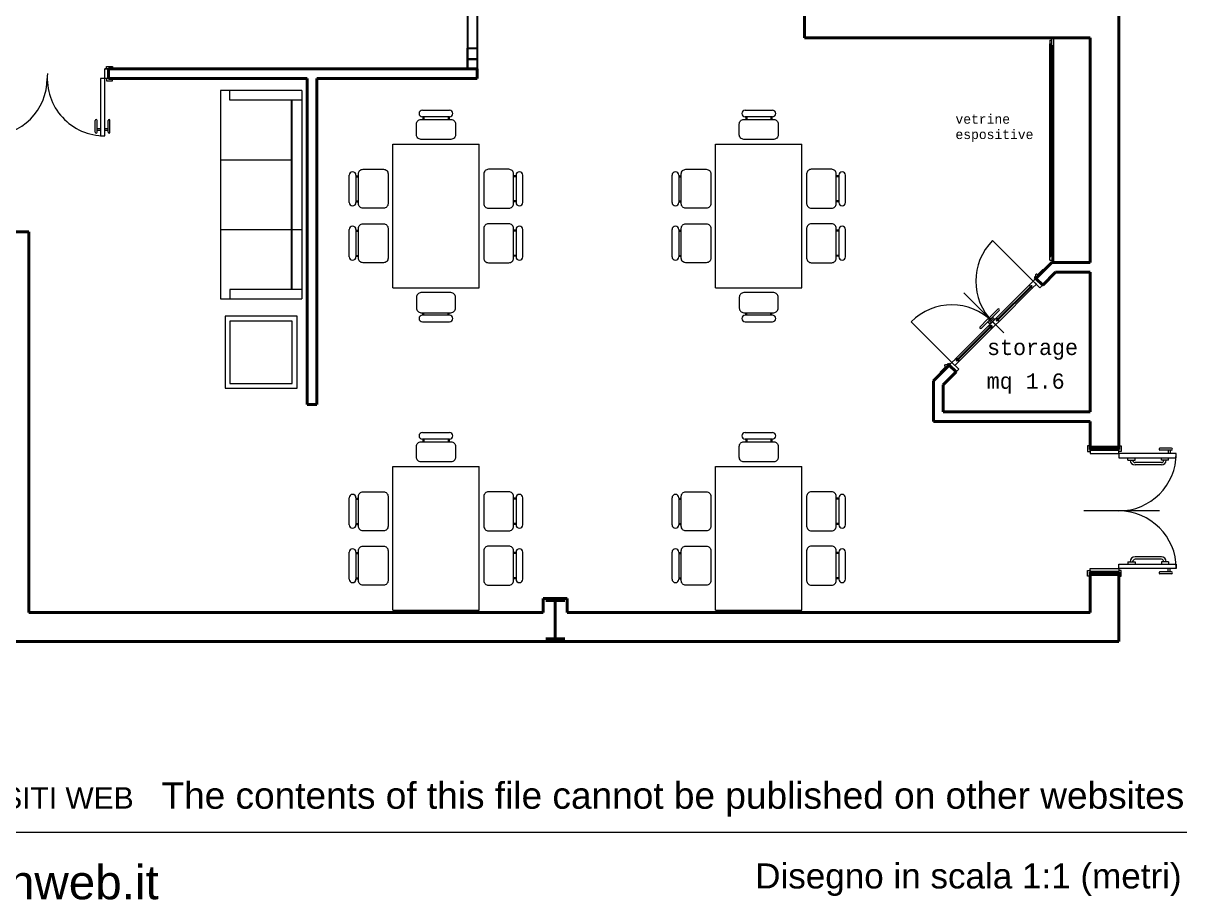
# Model space of a CAD drawing. Header units: millimetres. Extents: x 321.9 to 346.7, y 165.5 to 190.4.
# Drawn here: x 334.54 to 346.68, y 166.24 to 175.39 of the extents above; entities that cross this region are included whole.
import ezdxf

# ---------------------------------------------------------------- set-up
doc = ezdxf.new("R2010")
doc.units = ezdxf.units.MM
doc.linetypes.add('DASHED2', pattern=[9.525, 6.35, -3.175])
for name, color, linetype, lineweight in [('ARREDI attrezzature - furniture', 175, 'Continuous', 9), ('MURATURA sezioni - section wall', 7, 'Continuous', 40), ('PORTE finestre - doors windows', 252, 'Continuous', 5), ('PROIEZIONI finissime - fine lines', 251, 'Continuous', 9), ('SEZIONI medie - small section', 2, 'Continuous', 25), ('www.archweb.it - All rights reserved', 2, 'Continuous', 5)]:
    doc.layers.add(name, color=color, linetype=linetype, lineweight=lineweight)
doc.layers.add('SCRITTE - txt', color=252, linetype='Continuous')
doc.layers.add('VETRATE sezioni - windows sections', color=171, linetype='Continuous', true_color=0x4d79ff)
doc.styles.add('LUCIDA', font='lucon.TTF')
doc.styles.get("Standard").update_dxf_attribs({"font": 'arial.ttf'})

msp = doc.modelspace()

# ---------------------------------------------------------------- linework, layer by layer
at = {"layer": 'ARREDI attrezzature - furniture', "linetype": 'Continuous', "lineweight": 0}
msp.add_line((345.289, 175.15), (345.289, 172.887), dxfattribs=at)
at = {"layer": 'ARREDI attrezzature - furniture'}
for p, q in [((336.594, 174.683), (336.594, 173.233)), ((337.444, 174.683), (336.594, 174.683)), ((336.594, 174.683), (336.594, 172.508)), ((337.444, 174.683), (336.594, 174.683)), ((336.694, 174.583), (336.694, 174.683)), ((336.694, 174.583), (336.694, 174.683)), ((337.444, 174.683), (337.444, 172.508)), ((337.444, 174.583), (336.694, 174.583)), ((337.444, 174.583), (336.694, 174.583)), ((337.334, 174.583), (337.334, 173.333)), ((337.334, 174.583), (337.334, 172.608)), ((337.344, 173.333), (337.344, 174.583)), ((337.344, 172.608), (337.344, 174.583)), ((338.702, 174.479), (338.985, 174.479)), ((342.071, 174.479), (342.354, 174.479)), ((338.985, 174.409), (338.702, 174.409)), ((338.707, 174.409), (338.707, 174.382)), ((338.717, 174.409), (338.717, 174.382)), ((338.97, 174.409), (338.97, 174.382)), ((338.98, 174.409), (338.98, 174.382)), ((342.354, 174.409), (342.071, 174.409)), ((342.076, 174.409), (342.076, 174.382)), ((342.086, 174.409), (342.086, 174.382)), ((342.339, 174.409), (342.339, 174.382)), ((342.349, 174.409), (342.349, 174.382)), ((338.394, 172.624), (338.394, 174.124)), ((338.394, 174.124), (339.294, 174.124)), ((339.294, 172.624), (339.294, 174.124)), ((341.762, 172.624), (341.762, 174.124)), ((341.762, 174.124), (342.662, 174.124)), ((342.662, 172.624), (342.662, 174.124)), ((337.334, 173.958), (336.594, 173.958)), ((337.334, 173.958), (336.594, 173.958)), ((337.939, 173.516), (337.939, 173.8)), ((338.009, 173.8), (338.009, 173.516)), ((338.009, 173.794), (338.035, 173.794)), ((338.009, 173.784), (338.035, 173.784)), ((339.679, 173.794), (339.652, 173.794)), ((339.679, 173.784), (339.652, 173.784)), ((339.679, 173.8), (339.679, 173.516)), ((339.749, 173.516), (339.749, 173.8)), ((341.307, 173.516), (341.307, 173.8)), ((341.377, 173.8), (341.377, 173.516)), ((341.377, 173.794), (341.404, 173.794)), ((341.377, 173.784), (341.404, 173.784)), ((343.048, 173.794), (343.021, 173.794)), ((343.048, 173.784), (343.021, 173.784)), ((343.048, 173.8), (343.048, 173.516)), ((343.118, 173.516), (343.118, 173.8)), ((338.009, 173.531), (338.035, 173.531)), ((338.009, 173.521), (338.035, 173.521)), ((339.679, 173.531), (339.652, 173.531)), ((339.679, 173.521), (339.652, 173.521)), ((341.377, 173.531), (341.404, 173.531)), ((341.377, 173.521), (341.404, 173.521)), ((343.048, 173.531), (343.021, 173.531)), ((343.048, 173.521), (343.021, 173.521)), ((336.594, 173.233), (337.444, 173.233)), ((336.594, 173.233), (337.444, 173.233)), ((337.939, 172.948), (337.939, 173.232)), ((338.009, 173.232), (338.009, 172.948)), ((338.009, 173.226), (338.035, 173.226)), ((338.009, 173.216), (338.035, 173.216)), ((339.679, 173.226), (339.652, 173.226)), ((339.679, 173.216), (339.652, 173.216)), ((339.679, 173.232), (339.679, 172.948)), ((339.749, 172.948), (339.749, 173.232)), ((341.307, 172.948), (341.307, 173.232)), ((341.377, 173.232), (341.377, 172.948)), ((341.377, 173.226), (341.404, 173.226)), ((341.377, 173.216), (341.404, 173.216)), ((343.048, 173.226), (343.021, 173.226)), ((343.048, 173.216), (343.021, 173.216)), ((343.048, 173.232), (343.048, 172.948)), ((343.118, 172.948), (343.118, 173.232)), ((338.009, 172.963), (338.035, 172.963)), ((338.009, 172.953), (338.035, 172.953)), ((339.679, 172.963), (339.652, 172.963)), ((339.679, 172.953), (339.652, 172.953)), ((341.377, 172.963), (341.404, 172.963)), ((341.377, 172.953), (341.404, 172.953)), ((343.048, 172.963), (343.021, 172.963)), ((343.048, 172.953), (343.021, 172.953)), ((337.444, 172.608), (336.694, 172.608)), ((336.694, 172.608), (336.694, 172.508)), ((337.444, 172.608), (336.694, 172.608)), ((336.694, 172.608), (336.694, 172.508)), ((338.394, 172.624), (339.294, 172.624)), ((341.762, 172.624), (342.662, 172.624)), ((336.594, 172.508), (337.444, 172.508)), ((338.985, 172.339), (338.702, 172.339)), ((338.707, 172.339), (338.707, 172.365)), ((338.717, 172.339), (338.717, 172.365)), ((338.97, 172.339), (338.97, 172.365)), ((338.98, 172.339), (338.98, 172.365)), ((342.354, 172.339), (342.071, 172.339)), ((342.076, 172.339), (342.076, 172.365)), ((342.086, 172.339), (342.086, 172.365)), ((342.339, 172.339), (342.339, 172.365)), ((342.349, 172.339), (342.349, 172.365)), ((338.702, 172.269), (338.985, 172.269)), ((342.071, 172.269), (342.354, 172.269)), ((338.702, 171.114), (338.985, 171.114)), ((342.071, 171.114), (342.354, 171.114)), ((338.985, 171.044), (338.702, 171.044)), ((338.707, 171.044), (338.707, 171.017)), ((338.717, 171.044), (338.717, 171.017)), ((338.97, 171.044), (338.97, 171.017)), ((338.98, 171.044), (338.98, 171.017)), ((342.354, 171.044), (342.071, 171.044)), ((342.076, 171.044), (342.076, 171.017)), ((342.086, 171.044), (342.086, 171.017)), ((342.339, 171.044), (342.339, 171.017)), ((342.349, 171.044), (342.349, 171.017)), ((338.394, 169.259), (338.394, 170.759)), ((338.394, 170.759), (339.294, 170.759)), ((339.294, 169.259), (339.294, 170.759)), ((341.762, 169.259), (341.762, 170.759)), ((341.762, 170.759), (342.662, 170.759)), ((342.662, 169.259), (342.662, 170.759)), ((337.939, 170.151), (337.939, 170.434)), ((338.009, 170.434), (338.009, 170.151)), ((338.009, 170.429), (338.035, 170.429)), ((338.009, 170.419), (338.035, 170.419)), ((339.679, 170.429), (339.652, 170.429)), ((339.679, 170.419), (339.652, 170.419)), ((339.679, 170.434), (339.679, 170.151)), ((339.749, 170.151), (339.749, 170.434)), ((341.307, 170.151), (341.307, 170.434)), ((341.377, 170.434), (341.377, 170.151)), ((341.377, 170.429), (341.404, 170.429)), ((341.377, 170.419), (341.404, 170.419)), ((343.048, 170.429), (343.021, 170.429)), ((343.048, 170.419), (343.021, 170.419)), ((343.048, 170.434), (343.048, 170.151)), ((343.118, 170.151), (343.118, 170.434)), ((338.009, 170.166), (338.035, 170.166)), ((338.009, 170.156), (338.035, 170.156)), ((339.679, 170.166), (339.652, 170.166)), ((339.679, 170.156), (339.652, 170.156)), ((341.377, 170.166), (341.404, 170.166)), ((341.377, 170.156), (341.404, 170.156)), ((343.048, 170.166), (343.021, 170.166)), ((343.048, 170.156), (343.021, 170.156)), ((337.939, 169.583), (337.939, 169.866)), ((338.009, 169.866), (338.009, 169.583)), ((338.009, 169.861), (338.035, 169.861)), ((339.679, 169.861), (339.652, 169.861)), ((339.679, 169.866), (339.679, 169.583)), ((339.749, 169.583), (339.749, 169.866)), ((341.307, 169.583), (341.307, 169.866)), ((341.377, 169.866), (341.377, 169.583)), ((341.377, 169.861), (341.404, 169.861)), ((343.048, 169.861), (343.021, 169.861)), ((343.048, 169.866), (343.048, 169.583)), ((343.118, 169.583), (343.118, 169.866)), ((338.009, 169.851), (338.035, 169.851)), ((339.679, 169.851), (339.652, 169.851)), ((341.377, 169.851), (341.404, 169.851)), ((343.048, 169.851), (343.021, 169.851)), ((338.009, 169.598), (338.035, 169.598)), ((338.009, 169.588), (338.035, 169.588)), ((339.679, 169.598), (339.652, 169.598)), ((339.679, 169.588), (339.652, 169.588)), ((341.377, 169.598), (341.404, 169.598)), ((341.377, 169.588), (341.404, 169.588)), ((343.048, 169.598), (343.021, 169.598)), ((343.048, 169.588), (343.021, 169.588)), ((338.394, 169.259), (339.294, 169.259)), ((341.762, 169.259), (342.662, 169.259))]:
    msp.add_line(p, q, dxfattribs=at)
for points in [[(338.64, 174.221), (338.64, 174.335, -0.414214), (338.687, 174.382), (339, 174.382, -0.414214), (339.047, 174.335), (339.047, 174.221, -0.414214), (339, 174.174), (338.687, 174.174, -0.414214)], [(342.009, 174.221), (342.009, 174.335, -0.414214), (342.056, 174.382), (342.369, 174.382, -0.414214), (342.416, 174.335), (342.416, 174.221, -0.414214), (342.369, 174.174), (342.056, 174.174, -0.414214)], [(338.296, 173.454), (338.083, 173.454, -0.414214), (338.035, 173.502), (338.035, 173.814, -0.414214), (338.083, 173.861), (338.296, 173.861, -0.414214), (338.344, 173.814), (338.344, 173.502, -0.414214)], [(339.391, 173.454), (339.605, 173.454, 0.414214), (339.652, 173.502), (339.652, 173.814, 0.414214), (339.605, 173.861), (339.391, 173.861, 0.414214), (339.344, 173.814), (339.344, 173.502, 0.414214)], [(341.665, 173.454), (341.451, 173.454, -0.414214), (341.404, 173.502), (341.404, 173.814, -0.414214), (341.451, 173.861), (341.665, 173.861, -0.414214), (341.712, 173.814), (341.712, 173.502, -0.414214)], [(342.76, 173.454), (342.974, 173.454, 0.414214), (343.021, 173.502), (343.021, 173.814, 0.414214), (342.974, 173.861), (342.76, 173.861, 0.414214), (342.712, 173.814), (342.712, 173.502, 0.414214)], [(338.296, 172.886), (338.083, 172.886, -0.414214), (338.035, 172.934), (338.035, 173.246, -0.414214), (338.083, 173.293), (338.296, 173.293, -0.414214), (338.344, 173.246), (338.344, 172.934, -0.414214)], [(339.391, 172.886), (339.605, 172.886, 0.414214), (339.652, 172.934), (339.652, 173.246, 0.414214), (339.605, 173.293), (339.391, 173.293, 0.414214), (339.344, 173.246), (339.344, 172.934, 0.414214)], [(341.665, 172.886), (341.451, 172.886, -0.414214), (341.404, 172.934), (341.404, 173.246, -0.414214), (341.451, 173.293), (341.665, 173.293, -0.414214), (341.712, 173.246), (341.712, 172.934, -0.414214)], [(342.76, 172.886), (342.974, 172.886, 0.414214), (343.021, 172.934), (343.021, 173.246, 0.414214), (342.974, 173.293), (342.76, 173.293, 0.414214), (342.712, 173.246), (342.712, 172.934, 0.414214)], [(338.64, 172.526), (338.64, 172.413, 0.414214), (338.687, 172.365), (339, 172.365, 0.414214), (339.047, 172.413), (339.047, 172.526, 0.414214), (339, 172.574), (338.687, 172.574, 0.414214)], [(342.009, 172.526), (342.009, 172.413, 0.414214), (342.056, 172.365), (342.369, 172.365, 0.414214), (342.416, 172.413), (342.416, 172.526, 0.414214), (342.369, 172.574), (342.056, 172.574, 0.414214)], [(338.64, 170.856), (338.64, 170.97, -0.414214), (338.687, 171.017), (339, 171.017, -0.414214), (339.047, 170.97), (339.047, 170.856, -0.414214), (339, 170.809), (338.687, 170.809, -0.414214)], [(342.009, 170.856), (342.009, 170.97, -0.414214), (342.056, 171.017), (342.369, 171.017, -0.414214), (342.416, 170.97), (342.416, 170.856, -0.414214), (342.369, 170.809), (342.056, 170.809, -0.414214)], [(338.296, 170.089), (338.083, 170.089, -0.414214), (338.035, 170.136), (338.035, 170.449, -0.414214), (338.083, 170.496), (338.296, 170.496, -0.414214), (338.344, 170.449), (338.344, 170.136, -0.414214)], [(339.391, 170.089), (339.605, 170.089, 0.414214), (339.652, 170.136), (339.652, 170.449, 0.414214), (339.605, 170.496), (339.391, 170.496, 0.414214), (339.344, 170.449), (339.344, 170.136, 0.414214)], [(341.665, 170.089), (341.451, 170.089, -0.414214), (341.404, 170.136), (341.404, 170.449, -0.414214), (341.451, 170.496), (341.665, 170.496, -0.414214), (341.712, 170.449), (341.712, 170.136, -0.414214)], [(342.76, 170.089), (342.974, 170.089, 0.414214), (343.021, 170.136), (343.021, 170.449, 0.414214), (342.974, 170.496), (342.76, 170.496, 0.414214), (342.712, 170.449), (342.712, 170.136, 0.414214)], [(338.296, 169.521), (338.083, 169.521, -0.414214), (338.035, 169.568), (338.035, 169.881, -0.414214), (338.083, 169.928), (338.296, 169.928, -0.414214), (338.344, 169.881), (338.344, 169.568, -0.414214)], [(339.391, 169.521), (339.605, 169.521, 0.414214), (339.652, 169.568), (339.652, 169.881, 0.414214), (339.605, 169.928), (339.391, 169.928, 0.414214), (339.344, 169.881), (339.344, 169.568, 0.414214)], [(341.665, 169.521), (341.451, 169.521, -0.414214), (341.404, 169.568), (341.404, 169.881, -0.414214), (341.451, 169.928), (341.665, 169.928, -0.414214), (341.712, 169.881), (341.712, 169.568, -0.414214)], [(342.76, 169.521), (342.974, 169.521, 0.414214), (343.021, 169.568), (343.021, 169.881, 0.414214), (342.974, 169.928), (342.76, 169.928, 0.414214), (342.712, 169.881), (342.712, 169.568, 0.414214)]]:
    msp.add_lwpolyline(points, format="xyb", close=True, dxfattribs=at)
for points in [[(336.644, 171.577), (337.394, 171.577), (337.394, 172.327), (336.644, 172.327)], [(336.694, 171.627), (337.344, 171.627), (337.344, 172.277), (336.694, 172.277)]]:
    msp.add_lwpolyline(points, close=True, dxfattribs=at)
for centre, start, end in [((338.702, 174.444), 90, 270), ((338.985, 174.444), 270, 90), ((342.071, 174.444), 90, 270), ((342.354, 174.444), 270, 90), ((337.974, 173.8), 0, 180), ((339.714, 173.8), 0, 180), ((341.342, 173.8), 0, 180), ((343.083, 173.8), 0, 180), ((337.974, 173.516), 180, 0), ((339.714, 173.516), 180, 0), ((341.342, 173.516), 180, 0), ((343.083, 173.516), 180, 0), ((337.974, 173.232), 0, 180), ((339.714, 173.232), 0, 180), ((341.342, 173.232), 0, 180), ((343.083, 173.232), 0, 180), ((337.974, 172.948), 180, 0), ((339.714, 172.948), 180, 0), ((341.342, 172.948), 180, 0), ((343.083, 172.948), 180, 0), ((338.702, 172.304), 90, 270), ((338.985, 172.304), 270, 90), ((342.071, 172.304), 90, 270), ((342.354, 172.304), 270, 90), ((338.702, 171.079), 90, 270), ((338.985, 171.079), 270, 90), ((342.071, 171.079), 90, 270), ((342.354, 171.079), 270, 90), ((337.974, 170.434), 0, 180), ((339.714, 170.434), 0, 180), ((341.342, 170.434), 0, 180), ((343.083, 170.434), 0, 180), ((337.974, 170.151), 180, 0), ((339.714, 170.151), 180, 0), ((341.342, 170.151), 180, 0), ((343.083, 170.151), 180, 0), ((337.974, 169.866), 0, 180), ((339.714, 169.866), 0, 180), ((341.342, 169.866), 0, 180), ((343.083, 169.866), 0, 180), ((337.974, 169.583), 180, 0), ((339.714, 169.583), 180, 0), ((341.342, 169.583), 180, 0), ((343.083, 169.583), 180, 0)]:
    msp.add_arc(centre, 0.035, start, end, dxfattribs=at)
at = {"layer": 'MURATURA sezioni - section wall'}
for p, q in [((342.688, 175.535), (342.688, 175.235)), ((345.669, 175.235), (342.688, 175.235)), ((345.105, 172.723), (345.176, 172.652))]:
    msp.add_line(p, q, dxfattribs=at)
at = {"layer": 'MURATURA sezioni - section wall', "linetype": 'Continuous'}
for p, q in [((345.969, 175.535), (345.969, 170.936)), ((345.669, 175.235), (345.669, 172.887)), ((339.272, 174.91), (335.427, 174.91)), ((335.427, 174.81), (335.427, 174.91)), ((339.272, 174.81), (339.272, 174.91)), ((337.501, 174.81), (335.427, 174.81)), ((337.501, 171.407), (337.501, 174.81)), ((339.272, 174.81), (337.601, 174.81)), ((337.601, 171.407), (337.601, 174.81)), ((334.595, 173.21), (332.312, 173.21)), ((334.595, 173.21), (334.595, 169.235)), ((345.105, 172.723), (345.269, 172.887)), ((345.176, 172.652), (345.31, 172.787)), ((345.269, 172.887), (345.669, 172.887)), ((345.269, 172.887), (345.669, 172.887)), ((345.31, 172.787), (345.669, 172.787)), ((345.31, 172.787), (345.669, 172.787)), ((345.669, 172.787), (345.669, 171.329)), ((344.2, 171.818), (344.036, 171.654)), ((344.271, 171.747), (344.2, 171.818)), ((344.271, 171.747), (344.136, 171.612)), ((344.036, 171.654), (344.036, 171.229)), ((344.136, 171.612), (344.136, 171.329)), ((337.501, 171.407), (337.601, 171.407)), ((344.136, 171.329), (345.669, 171.329)), ((344.136, 171.329), (345.669, 171.329)), ((344.036, 171.229), (345.669, 171.229)), ((345.669, 171.229), (345.669, 170.936)), ((345.669, 170.961), (345.969, 170.961)), ((345.969, 170.936), (345.669, 170.936)), ((345.669, 170.936), (345.969, 170.936)), ((345.669, 169.656), (345.669, 169.235)), ((345.969, 169.656), (345.669, 169.656)), ((345.669, 169.656), (345.969, 169.656)), ((345.669, 169.631), (345.969, 169.631)), ((345.969, 169.656), (345.969, 168.935)), ((339.964, 169.383), (340.214, 169.383)), ((339.964, 169.235), (339.964, 169.383)), ((339.964, 169.383), (340.214, 169.383)), ((340.214, 169.383), (340.214, 169.235)), ((339.964, 169.235), (334.595, 169.235)), ((345.669, 169.235), (340.214, 169.235)), ((322.014, 168.935), (334.595, 168.935)), ((339.964, 168.935), (334.595, 168.935)), ((339.964, 168.935), (340.214, 168.935)), ((345.969, 168.935), (340.214, 168.935))]:
    msp.add_line(p, q, dxfattribs=at)
for points in [[(340.189, 169.36), (339.989, 169.36)], [(340.189, 169.36), (339.989, 169.36)], [(340.089, 168.96), (340.089, 169.36)], [(340.089, 168.96), (340.089, 169.36)], [(340.189, 168.96), (339.989, 168.96)], [(340.189, 168.96), (339.989, 168.96)]]:
    msp.add_lwpolyline(points, dxfattribs=at)
at = {"layer": 'PORTE finestre - doors windows'}
for p, q in [((335.427, 174.91), (335.387, 174.91)), ((335.387, 174.81), (335.387, 174.91)), ((335.387, 174.91), (335.427, 174.91)), ((335.407, 174.935), (335.467, 174.935)), ((335.407, 174.91), (335.407, 174.935)), ((335.467, 174.91), (335.407, 174.91)), ((335.427, 174.91), (335.427, 174.81)), ((335.467, 174.935), (335.467, 174.91)), ((335.387, 174.81), (335.342, 174.81)), ((335.342, 174.81), (335.342, 174.21)), ((335.427, 174.81), (335.387, 174.81)), ((335.387, 174.21), (335.387, 174.81)), ((335.467, 174.81), (335.407, 174.81)), ((335.407, 174.81), (335.407, 174.785)), ((335.407, 174.785), (335.467, 174.785)), ((335.467, 174.785), (335.467, 174.81)), ((335.287, 174.25), (335.287, 174.37)), ((335.307, 174.25), (335.307, 174.37)), ((335.422, 174.25), (335.422, 174.37)), ((335.442, 174.25), (335.442, 174.37)), ((335.342, 174.285), (335.307, 174.285)), ((335.342, 174.265), (335.307, 174.265)), ((335.422, 174.285), (335.387, 174.285)), ((335.422, 174.265), (335.387, 174.265)), ((335.342, 174.21), (335.387, 174.21))]:
    msp.add_line(p, q, dxfattribs=at)
at = {"layer": 'PORTE finestre - doors windows', "linetype": 'DASHED2', "ltscale": 10}
for p, q in [((345.077, 172.694), (344.652, 173.119)), ((344.228, 171.846), (343.804, 172.27))]:
    msp.add_line(p, q, dxfattribs=at)
at = {"layer": 'PORTE finestre - doors windows', "ltscale": 1.2}
for p, q in [((344.685, 172.303), (345.045, 172.662)), ((345.057, 172.65), (344.69, 172.282)), ((345.061, 172.647), (344.693, 172.279)), ((345.064, 172.643), (344.697, 172.275)), ((345.069, 172.623), (344.717, 172.271)), ((344.6, 172.296), (344.521, 172.216)), ((344.627, 172.322), (344.706, 172.402)), ((344.641, 172.308), (344.72, 172.387)), ((344.641, 172.308), (344.72, 172.387)), ((344.641, 172.308), (344.666, 172.283)), ((344.651, 172.318), (344.676, 172.294)), ((344.62, 172.238), (344.26, 171.878)), ((344.272, 171.865), (344.64, 172.233)), ((344.276, 171.862), (344.644, 172.229)), ((344.279, 171.858), (344.647, 172.226)), ((344.3, 171.854), (344.652, 172.206)), ((344.615, 172.282), (344.535, 172.202)), ((344.604, 172.271), (344.629, 172.246)), ((344.615, 172.282), (344.639, 172.257)), ((344.652, 172.27), (344.684, 172.238)), ((344.652, 172.27), (344.684, 172.238)), ((345.969, 170.936), (345.669, 170.936)), ((346.064, 170.826), (346.064, 170.851)), ((346.139, 170.826), (346.139, 170.851)), ((346.519, 170.951), (346.399, 170.951)), ((346.519, 170.951), (346.399, 170.951)), ((346.519, 170.931), (346.399, 170.931)), ((346.519, 170.931), (346.399, 170.931)), ((346.414, 170.826), (346.414, 170.851)), ((346.484, 170.931), (346.484, 170.896)), ((346.484, 170.931), (346.484, 170.896)), ((346.489, 170.826), (346.489, 170.851)), ((346.504, 170.931), (346.504, 170.896)), ((346.504, 170.931), (346.504, 170.896)), ((346.064, 170.826), (346.139, 170.826)), ((346.114, 170.826), (346.114, 170.826)), ((346.414, 170.801), (346.139, 170.801)), ((346.414, 170.776), (346.139, 170.776)), ((346.489, 170.826), (346.414, 170.826)), ((346.439, 170.826), (346.439, 170.826)), ((346.064, 169.766), (346.139, 169.766)), ((346.064, 169.766), (346.064, 169.741)), ((346.114, 169.766), (346.114, 169.766)), ((346.414, 169.816), (346.139, 169.816)), ((346.414, 169.791), (346.139, 169.791)), ((346.139, 169.766), (346.139, 169.741)), ((346.489, 169.766), (346.414, 169.766)), ((346.414, 169.766), (346.414, 169.741)), ((346.439, 169.766), (346.439, 169.766)), ((346.489, 169.766), (346.489, 169.741)), ((345.969, 169.656), (345.669, 169.656)), ((346.519, 169.661), (346.399, 169.661)), ((346.519, 169.661), (346.399, 169.661)), ((346.519, 169.641), (346.399, 169.641)), ((346.519, 169.641), (346.399, 169.641)), ((346.484, 169.661), (346.484, 169.696)), ((346.484, 169.661), (346.484, 169.696)), ((346.504, 169.661), (346.504, 169.696)), ((346.504, 169.661), (346.504, 169.696))]:
    msp.add_line(p, q, dxfattribs=at)
for points in [[(345.091, 172.708), (345.186, 172.804), (345.179, 172.811, 0.414214), (345.172, 172.811), (345.121, 172.76), (345.114, 172.767, 0.414214), (345.107, 172.767), (345.1, 172.76, 0.414214), (345.1, 172.753), (345.104, 172.749), (345.091, 172.737, 0.414214), (345.091, 172.73), (345.096, 172.725), (345.085, 172.714), (345.091, 172.708)], [(344.214, 171.832), (344.119, 171.736), (344.111, 171.743, -0.414214), (344.111, 171.75), (344.162, 171.801), (344.155, 171.808, -0.414214), (344.155, 171.815), (344.162, 171.823, -0.414214), (344.169, 171.823), (344.173, 171.819), (344.186, 171.832, -0.414214), (344.193, 171.832), (344.198, 171.827), (344.208, 171.837), (344.214, 171.832)]]:
    msp.add_lwpolyline(points, format="xyb", dxfattribs=at)
for points in [[(345.047, 172.64), (345.057, 172.65), (345.064, 172.643), (345.054, 172.632), (345.063, 172.623, 0.414214), (345.069, 172.623), (345.109, 172.662), (345.077, 172.694), (345.037, 172.655, 0.414214), (345.037, 172.649), (345.047, 172.64)], [(344.7, 172.293), (344.69, 172.282), (344.697, 172.275), (344.707, 172.286), (344.717, 172.276, -0.414214), (344.717, 172.271), (344.684, 172.238), (344.652, 172.27), (344.685, 172.303, -0.414214), (344.691, 172.303), (344.7, 172.293)], [(344.7, 172.293), (344.707, 172.3), (344.706, 172.301, 0.414214), (344.701, 172.301), (344.697, 172.297)], [(344.707, 172.286), (344.714, 172.293), (344.715, 172.292, -0.414214), (344.715, 172.287), (344.711, 172.282)], [(344.629, 172.222), (344.64, 172.233), (344.647, 172.226), (344.637, 172.215), (344.646, 172.206, 0.414214), (344.652, 172.206), (344.684, 172.238), (344.652, 172.27), (344.62, 172.238, 0.414214), (344.62, 172.232), (344.629, 172.222)], [(344.629, 172.222), (344.622, 172.215), (344.622, 172.216, -0.414214), (344.622, 172.222), (344.626, 172.226)], [(344.637, 172.215), (344.629, 172.208), (344.63, 172.207, 0.414214), (344.636, 172.207), (344.64, 172.212)], [(344.283, 171.876), (344.272, 171.865), (344.279, 171.858), (344.29, 171.869), (344.3, 171.859, -0.414214), (344.3, 171.854), (344.26, 171.814), (344.228, 171.846), (344.268, 171.885, -0.414214), (344.273, 171.885), (344.283, 171.876)], [(344.283, 171.876), (344.29, 171.883), (344.289, 171.884, 0.414214), (344.284, 171.884), (344.279, 171.879)], [(344.29, 171.869), (344.297, 171.876), (344.298, 171.875, -0.414214), (344.298, 171.869), (344.294, 171.865)]]:
    msp.add_lwpolyline(points, format="xyb", close=True, dxfattribs=at)
for points in [[(345.176, 172.652), (345.147, 172.624), (345.077, 172.694), (345.105, 172.723)], [(344.271, 171.747), (344.299, 171.775), (344.228, 171.846), (344.2, 171.818)], [(345.669, 170.916), (345.669, 170.976), (345.644, 170.976), (345.644, 170.916)], [(345.669, 170.916), (345.669, 170.976), (345.644, 170.976), (345.644, 170.916)], [(345.969, 170.916), (345.969, 170.976), (345.994, 170.976), (345.994, 170.916)], [(345.969, 170.916), (345.969, 170.976), (345.994, 170.976), (345.994, 170.916)], [(345.669, 170.936), (345.669, 170.896), (345.969, 170.896), (345.969, 170.936)], [(345.669, 170.936), (345.669, 170.896), (345.969, 170.896), (345.969, 170.936)], [(345.969, 170.896), (345.969, 170.851), (346.569, 170.851), (346.569, 170.896)], [(345.969, 170.896), (345.969, 170.851), (346.569, 170.851), (346.569, 170.896)], [(345.969, 169.696), (345.969, 169.741), (346.569, 169.741), (346.569, 169.696)], [(345.969, 169.696), (345.969, 169.741), (346.569, 169.741), (346.569, 169.696)], [(345.669, 169.676), (345.669, 169.616), (345.644, 169.616), (345.644, 169.676)], [(345.669, 169.676), (345.669, 169.616), (345.644, 169.616), (345.644, 169.676)], [(345.669, 169.656), (345.669, 169.696), (345.969, 169.696), (345.969, 169.656)], [(345.669, 169.656), (345.669, 169.696), (345.969, 169.696), (345.969, 169.656)], [(345.969, 169.676), (345.969, 169.616), (345.994, 169.616), (345.994, 169.676)]]:
    msp.add_lwpolyline(points, close=True, dxfattribs=at)
at = {"layer": 'PORTE finestre - doors windows', "linetype": 'DASHED2', "ltscale": 1500}
for centre, start, end in [((335.387, 174.81), 175.2198, 270), ((334.187, 174.81), 270, 0), ((345.077, 172.694), 134.998, 224.998), ((344.228, 171.846), 44.998, 134.998)]:
    msp.add_arc(centre, 0.6, start, end, dxfattribs=at)
at = {"layer": 'PORTE finestre - doors windows'}
for centre, start, end in [((335.297, 174.37), 0, 180), ((335.432, 174.37), 0, 180), ((335.297, 174.25), 180, 0), ((335.432, 174.25), 180, 0)]:
    msp.add_arc(centre, 0.01, start, end, dxfattribs=at)
at = {"layer": 'PORTE finestre - doors windows', "ltscale": 1.2}
for centre, radius, start, end in [((344.608, 172.289), 0.01, 314.998, 134.998), ((344.634, 172.315), 0.01, 134.998, 314.998), ((344.713, 172.395), 0.01, 314.998, 134.998), ((344.528, 172.209), 0.01, 134.998, 314.998), ((346.399, 170.941), 0.01, 90, 270), ((346.399, 170.941), 0.01, 90, 270), ((346.519, 170.941), 0.01, 270, 90), ((346.519, 170.941), 0.01, 270, 90), ((346.139, 170.826), 0.05, 180, 270), ((346.139, 170.826), 0.025, 180, 270), ((346.414, 170.826), 0.025, 270, 0), ((346.414, 170.826), 0.05, 270, 0), ((346.139, 169.766), 0.05, 90, 180), ((346.139, 169.766), 0.025, 90, 180), ((346.414, 169.766), 0.05, 0, 90), ((346.414, 169.766), 0.025, 0, 90), ((346.399, 169.651), 0.01, 90, 270), ((346.399, 169.651), 0.01, 90, 270), ((346.519, 169.651), 0.01, 270, 90)]:
    msp.add_arc(centre, radius, start, end, dxfattribs=at)
at = {"layer": 'PORTE finestre - doors windows', "linetype": 'DASHED2', "ltscale": 10}
for centre, start, end in [((345.969, 170.896), 270, 0), ((345.969, 169.696), 0, 90)]:
    msp.add_arc(centre, 0.6, start, end, dxfattribs=at)
at = {"layer": 'PROIEZIONI finissime - fine lines', "ltscale": 1.2}
for p, q in [((344.351, 172.572), (344.768, 172.155)), ((344.351, 172.572), (344.768, 172.155)), ((346.395, 170.296), (345.606, 170.296))]:
    msp.add_line(p, q, dxfattribs=at)
at = {"layer": 'SEZIONI medie - small section', "linetype": 'Continuous', "lineweight": 0}
for p, q in [((345.249, 175.21), (345.249, 175.17)), ((345.249, 175.21), (345.269, 175.21)), ((345.249, 175.17), (345.259, 175.17)), ((345.259, 175.17), (345.259, 175.15)), ((345.269, 175.15), (345.259, 175.15)), ((345.249, 172.952), (345.259, 172.952)), ((345.249, 172.912), (345.249, 172.952)), ((345.249, 172.912), (345.269, 172.912)), ((345.259, 172.952), (345.259, 172.972)), ((345.269, 172.972), (345.259, 172.972))]:
    msp.add_line(p, q, dxfattribs=at)
for points in [[(345.289, 175.15), (345.269, 175.15), (345.269, 175.235), (345.289, 175.235)], [(345.289, 172.972), (345.269, 172.972), (345.269, 172.887), (345.289, 172.887)]]:
    msp.add_lwpolyline(points, close=True, dxfattribs=at)
at = {"layer": 'SEZIONI medie - small section'}
for points in [[(339.172, 175.124), (339.272, 175.124), (339.272, 175.01), (339.172, 175.01)], [(339.172, 175.01), (339.272, 175.01), (339.272, 174.91), (339.172, 174.91)]]:
    msp.add_lwpolyline(points, close=True, dxfattribs=at)
at = {"layer": 'VETRATE sezioni - windows sections', "linetype": 'Continuous'}
for p, q in [((339.172, 181.61), (339.172, 174.91)), ((339.272, 181.61), (339.272, 174.91))]:
    msp.add_line(p, q, dxfattribs=at)
at = {"layer": 'VETRATE sezioni - windows sections', "ltscale": 0.015}
for p, q in [((345.249, 175.17), (345.249, 172.952)), ((345.259, 175.15), (345.259, 172.972)), ((345.269, 175.15), (345.269, 172.972))]:
    msp.add_line(p, q, dxfattribs=at)
at = {"layer": 'www.archweb.it - All rights reserved', "color": 253}
msp.add_line((321.942, 166.942), (346.678, 166.942), dxfattribs=at)

# ---------------------------------------------------------------- texts
at = {"layer": 'SCRITTE - txt', "attachment_point": 1, "style": 'LUCIDA'}
for s, insert, char_height, width in [('vetrine espositive', (344.265, 174.433), 0.096, 0.56761), ('storage', (344.595, 172.083), 0.16, 0.94602), (' \\Pmq 1.6', (344.591, 171.998), 0.16, 1.78)]:
    msp.add_mtext(s, dxfattribs=dict(at, insert=insert, char_height=char_height, width=width))
at = {"layer": 'www.archweb.it - All rights reserved', "color": 1}
msp.add_text('The contents of this file cannot be published on other websites', height=0.27658, dxfattribs=at).set_placement((335.979, 167.188))
at = {"layer": 'www.archweb.it - All rights reserved', "color": 7}
msp.add_text("E' SEVERAMENTE VIETATO PUBBLICARE I CONTENUTI DI QUESTO FILE SU ALTRI SITI WEB", height=0.22381, dxfattribs=at).set_placement((321.889, 167.189))
at = {"layer": 'www.archweb.it - All rights reserved'}
msp.add_text('www.archweb.it', height=0.35553, dxfattribs=at).set_placement((332.473, 166.243))
at = {"layer": 'www.archweb.it - All rights reserved', "color": 251}
msp.add_text('Disegno in scala 1:1 (metri)', height=0.26173, dxfattribs=at).set_placement((342.175, 166.356))

doc.saveas('drawing.dxf')
